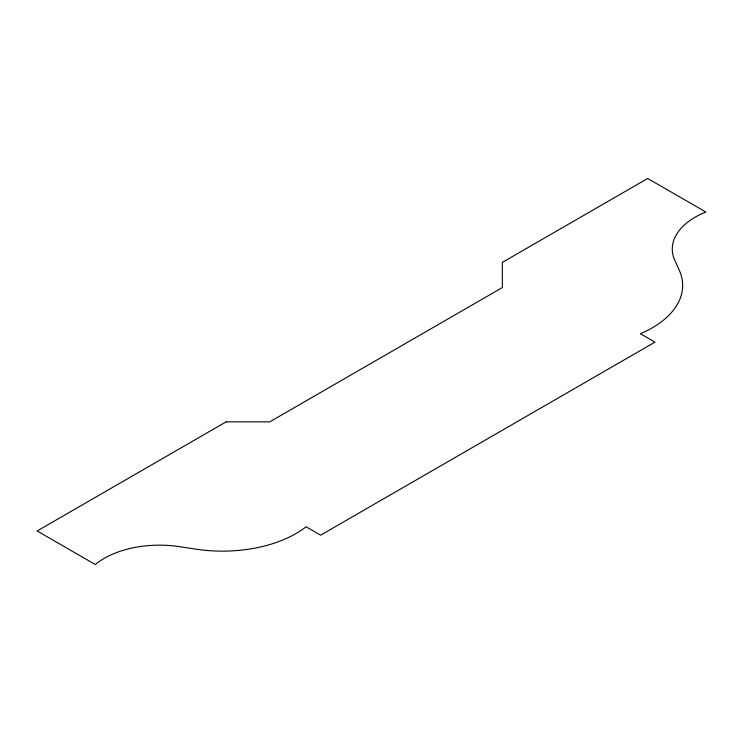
<?xml version="1.0" encoding="UTF-8"?>
<svg xmlns="http://www.w3.org/2000/svg" width="743" height="743" viewBox="0 0 743 743"><rect width="100%" height="100%" fill="white"/><g stroke="black" fill="none" stroke-linecap="round" stroke-linejoin="round"><path stroke-width="1.11" d="M226.132 421.857L37.15 530.966L95.299 564.531A78.182 45.137 0 0 1 179.425 546.653L195.929 549.161A103.974 60.025 0 0 0 306.088 526.768L320.623 535.164L654.973 342.124L640.438 333.728A103.974 60.025 0 0 0 679.223 270.136L674.867 260.607A78.182 45.137 0 0 1 705.85 212.034L647.701 178.469L502.333 262.39L502.333 287.569L269.737 421.857L226.132 421.857"/></g></svg>
